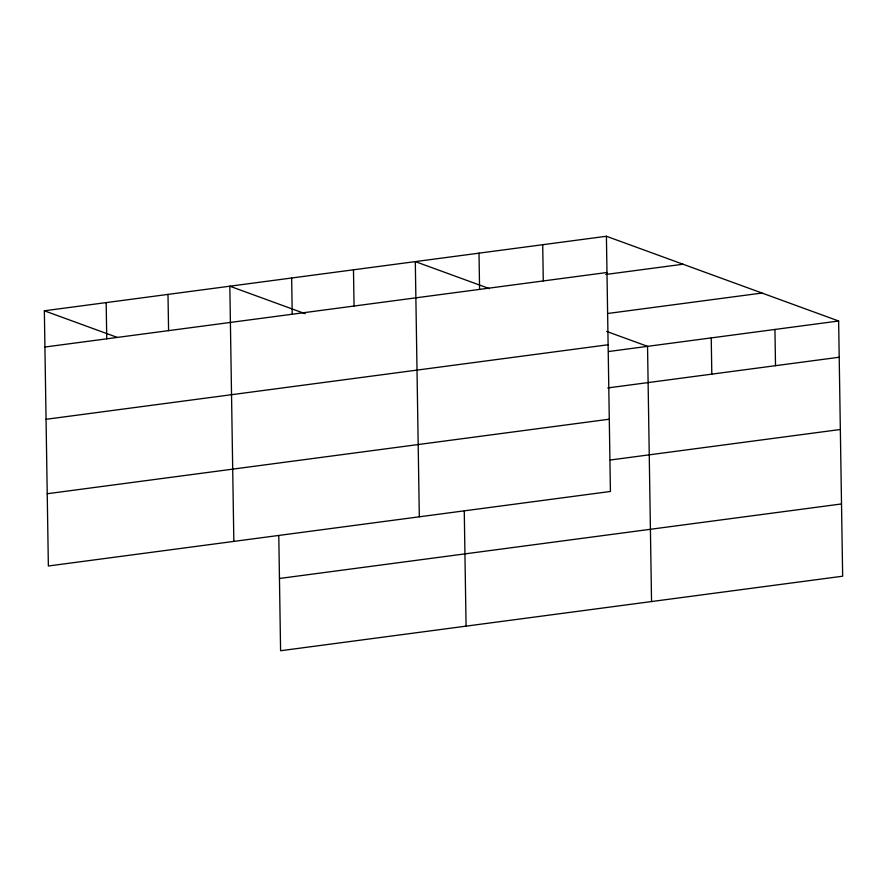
<?xml version="1.0" encoding="UTF-8"?>
<svg xmlns="http://www.w3.org/2000/svg" width="887" height="887" viewBox="0 0 887 887"><rect width="100%" height="100%" fill="white"/><g stroke="black" fill="none" stroke-linecap="round" stroke-linejoin="round"><path stroke-width="1.33" d="M606.409 236.264L610.422 491.465L48.364 565.995L44.35 310.794L606.409 236.264L838.636 321.005L842.65 576.206L280.591 650.736L278.784 535.748M44.915 347.028L606.974 272.497M605.788 274.471L683.045 264.226M607.495 313.521L762 293.043M46.057 419.296L608.116 344.755M608.56 351.518L838.636 321.005M607.783 387.929L839.213 357.239M47.222 493.737L609.28 419.207M610.267 460.009L840.344 429.496M279.46 578.479L841.519 503.949M489.391 288.63L415.304 261.598L419.318 516.799M606.664 331.428L647.543 346.34L651.546 601.552M305.183 313.699L229.833 286.202L233.835 541.403M44.35 310.794L117.151 337.359M774.939 329.454L775.515 365.688M711.241 337.903L711.806 374.137M542.711 244.701L543.276 280.946M479.013 253.15L479.579 289.395M464.267 511.145L466.074 626.144M353.481 269.803L354.057 306.037M291.657 277.997L292.222 314.242M167.998 294.395L168.574 330.64M106.174 302.6L106.75 338.834"/></g></svg>
